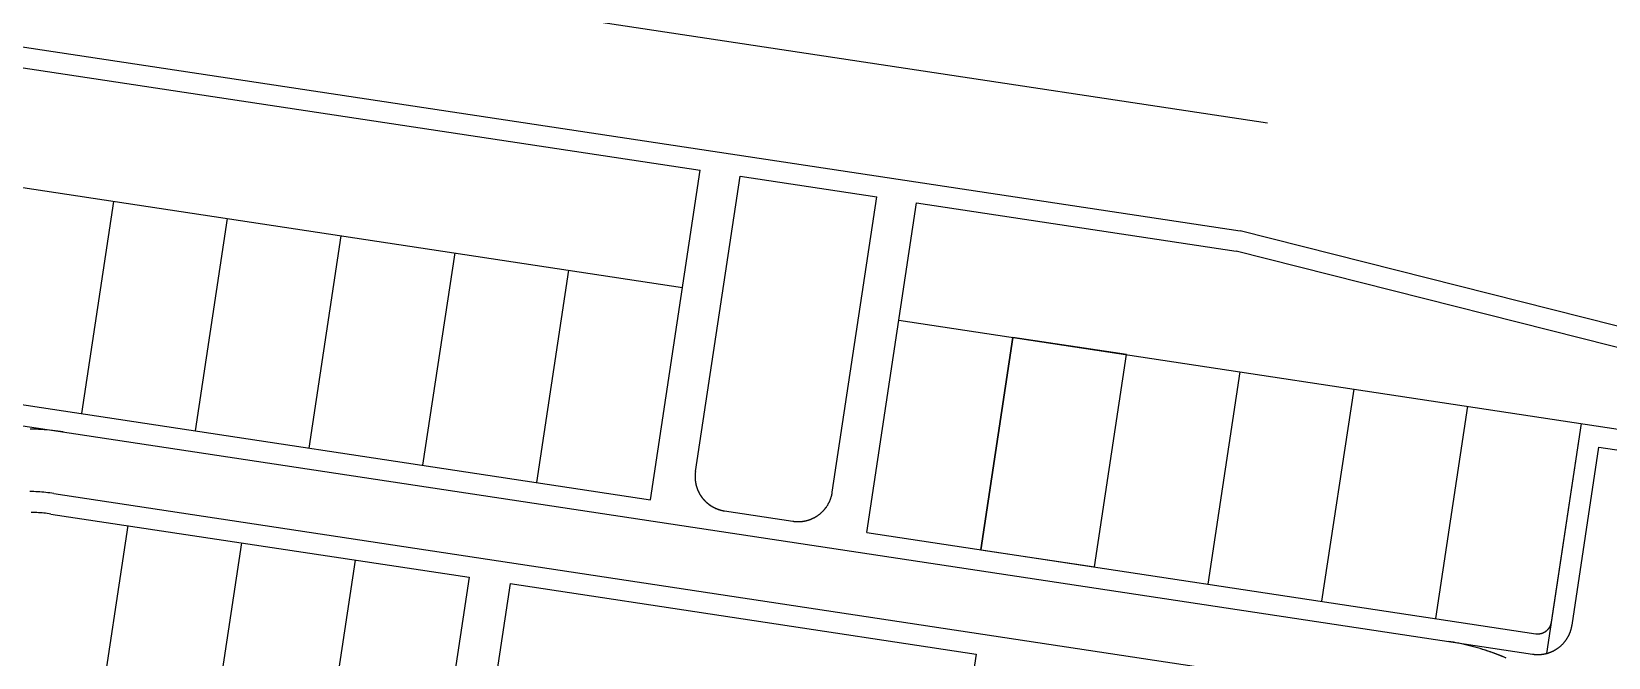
# Model space of a CAD drawing. Header units: metres. Extents: x 680594 to 684853, y 828874 to 830078.
# Drawn here: x 682401.2 to 682629.1, y 829700.8 to 829791.2 of the extents above; entities that cross this region are included whole.
import ezdxf

# ---------------------------------------------------------------- set-up
doc = ezdxf.new("R2010")
doc.units = ezdxf.units.M
doc.layers.add('PLOT_LINES', color=7, linetype='Continuous')

msp = doc.modelspace()

# ---------------------------------------------------------------- linework, layer by layer
at = {"layer": 'PLOT_LINES'}
for points in [[(680728.84, 830057.84), (682579.82, 829777.99)], [(680728.84, 830057.84), (682579.82, 829777.99)], [(682324.92, 829800.34), (682575.89, 829762.4)], [(682324.92, 829800.34), (682575.89, 829762.4)], [(682382.8, 829788.56), (682497.87, 829771.16)], [(682382.8, 829788.56), (682497.87, 829771.16)], [(682380.25, 829771.63), (682495.31, 829754.24)], [(682380.25, 829771.63), (682495.31, 829754.24)], [(682490.68, 829723.59), (682497.87, 829771.16)], [(682490.68, 829723.59), (682497.87, 829771.16)], [(682497.17, 829727.66), (682503.62, 829770.29)], [(682497.17, 829727.66), (682503.62, 829770.29)], [(682503.62, 829770.29), (682523.39, 829767.3)], [(682503.62, 829770.29), (682523.39, 829767.3)], [(682516.95, 829724.67), (682523.39, 829767.3)], [(682516.95, 829724.67), (682523.39, 829767.3)], [(682408.49, 829736.01), (682413.12, 829766.66)], [(682408.49, 829736.01), (682413.12, 829766.66)], [(682521.95, 829718.86), (682529.14, 829766.43)], [(682521.95, 829718.86), (682529.14, 829766.43)], [(682529.14, 829766.43), (682575.29, 829759.45)], [(682529.14, 829766.43), (682575.29, 829759.45)], [(682424.93, 829733.53), (682429.56, 829764.18)], [(682424.93, 829733.53), (682429.56, 829764.18)], [(682441.37, 829731.04), (682446, 829761.69)], [(682441.37, 829731.04), (682446, 829761.69)], [(682702.26, 829730.51), (682575.89, 829762.4)], [(682702.26, 829730.51), (682575.89, 829762.4)], [(682457.8, 829728.56), (682462.44, 829759.21)], [(682457.8, 829728.56), (682462.44, 829759.21)], [(682643.19, 829742.32), (682575.29, 829759.45)], [(682643.19, 829742.32), (682575.29, 829759.45)], [(682474.24, 829726.07), (682478.88, 829756.72)], [(682474.24, 829726.07), (682478.88, 829756.72)], [(682526.58, 829749.51), (682641.65, 829732.11)], [(682526.58, 829749.51), (682641.65, 829732.11)], [(682538.39, 829716.37), (682543.02, 829747.02)], [(682559.46, 829744.54), (682543.02, 829747.02), (682538.39, 829716.37), (682554.82, 829713.89), (682559.46, 829744.54)], [(682538.39, 829716.37), (682543.02, 829747.02)], [(682554.82, 829713.89), (682559.46, 829744.54)], [(682554.82, 829713.89), (682559.46, 829744.54)], [(682571.26, 829711.4), (682575.9, 829742.05)], [(682571.26, 829711.4), (682575.9, 829742.05)], [(682394.03, 829738.2), (682490.68, 829723.59)], [(682394.03, 829738.2), (682490.68, 829723.59)], [(682587.7, 829708.92), (682592.34, 829739.57)], [(682587.7, 829708.92), (682592.34, 829739.57)], [(682604.14, 829706.43), (682608.77, 829737.08)], [(682604.14, 829706.43), (682608.77, 829737.08)], [(682393.58, 829735.23), (682618.15, 829701.28)], [(682393.58, 829735.23), (682618.15, 829701.28)], [(682405.82, 829733.38), (682405.42, 829733.44), (682405.03, 829733.49), (682404.63, 829733.54), (682404.23, 829733.58), (682403.84, 829733.62), (682403.44, 829733.66), (682403.04, 829733.69), (682402.64, 829733.71), (682402.25, 829733.73), (682401.85, 829733.75), (682401.45, 829733.76), (682401.05, 829733.76)], [(682405.82, 829733.38), (682405.42, 829733.44), (682405.03, 829733.49), (682404.64, 829733.54), (682404.25, 829733.58), (682403.85, 829733.62), (682403.46, 829733.66), (682403.06, 829733.68), (682402.67, 829733.71), (682402.27, 829733.73), (682401.88, 829733.75), (682401.48, 829733.76), (682401.09, 829733.76)], [(682620.19, 829701.39), (682625.21, 829734.6)], [(682620.19, 829701.39), (682625.21, 829734.6)], [(682620.88, 829705.92), (682625.21, 829734.6)], [(682620.88, 829705.92), (682625.21, 829734.6)], [(682623.84, 829705.47), (682627.73, 829731.18)], [(682623.84, 829705.47), (682627.73, 829731.18)], [(682627.73, 829731.18), (682644.17, 829728.7)], [(682627.73, 829731.18), (682644.17, 829728.7)], [(682497.17, 829727.66), (682497.17, 829727.6), (682497.16, 829727.55), (682497.15, 829727.49), (682497.14, 829727.43), (682497.14, 829727.37), (682497.13, 829727.31), (682497.13, 829727.26), (682497.13, 829727.2), (682497.12, 829727.14), (682497.12, 829727.08), (682497.12, 829727.02), (682497.12, 829726.97), (682497.12, 829726.91), (682497.12, 829726.85), (682497.12, 829726.79), (682497.12, 829726.73), (682497.12, 829726.67), (682497.13, 829726.62), (682497.13, 829726.56), (682497.13, 829726.5), (682497.14, 829726.44), (682497.15, 829726.38), (682497.15, 829726.33), (682497.16, 829726.27), (682497.17, 829726.21), (682497.18, 829726.15), (682497.19, 829726.1), (682497.19, 829726.04), (682497.21, 829725.98), (682497.22, 829725.92), (682497.23, 829725.87), (682497.24, 829725.81), (682497.25, 829725.75), (682497.27, 829725.7), (682497.28, 829725.64), (682497.3, 829725.58), (682497.31, 829725.53), (682497.33, 829725.47), (682497.35, 829725.42), (682497.36, 829725.36), (682497.38, 829725.31), (682497.4, 829725.25), (682497.42, 829725.2), (682497.44, 829725.14), (682497.46, 829725.09), (682497.48, 829725.03), (682497.51, 829724.98), (682497.53, 829724.93), (682497.55, 829724.87), (682497.58, 829724.82), (682497.6, 829724.77), (682497.63, 829724.72), (682497.65, 829724.66), (682497.68, 829724.61), (682497.71, 829724.56), (682497.73, 829724.51), (682497.76, 829724.46), (682497.79, 829724.41), (682497.82, 829724.36), (682497.85, 829724.31), (682497.88, 829724.26), (682497.91, 829724.21), (682497.94, 829724.16), (682497.98, 829724.11), (682498.01, 829724.06), (682498.04, 829724.02), (682498.08, 829723.97), (682498.11, 829723.92), (682498.15, 829723.88), (682498.18, 829723.83), (682498.22, 829723.78), (682498.25, 829723.74), (682498.29, 829723.69), (682498.33, 829723.65), (682498.37, 829723.61), (682498.41, 829723.56), (682498.45, 829723.52), (682498.49, 829723.48), (682498.53, 829723.44), (682498.57, 829723.39), (682498.61, 829723.35), (682498.65, 829723.31), (682498.69, 829723.27), (682498.73, 829723.23), (682498.78, 829723.19), (682498.82, 829723.15), (682498.86, 829723.12), (682498.91, 829723.08), (682498.95, 829723.04), (682499, 829723.01), (682499.04, 829722.97), (682499.09, 829722.93), (682499.14, 829722.9), (682499.18, 829722.86), (682499.23, 829722.83), (682499.28, 829722.8), (682499.33, 829722.76), (682499.38, 829722.73), (682499.42, 829722.7), (682499.47, 829722.67), (682499.52, 829722.64), (682499.57, 829722.61), (682499.62, 829722.58), (682499.67, 829722.55), (682499.72, 829722.52), (682499.78, 829722.5), (682499.83, 829722.47), (682499.88, 829722.44), (682499.93, 829722.42), (682499.98, 829722.39), (682500.04, 829722.37), (682500.09, 829722.34), (682500.14, 829722.32), (682500.2, 829722.3), (682500.25, 829722.27), (682500.3, 829722.25), (682500.36, 829722.23), (682500.41, 829722.21), (682500.47, 829722.19), (682500.52, 829722.17), (682500.58, 829722.16), (682500.63, 829722.14), (682500.69, 829722.12), (682500.75, 829722.11), (682500.8, 829722.09), (682500.86, 829722.07), (682500.91, 829722.06), (682500.97, 829722.05), (682501.03, 829722.03), (682501.08, 829722.02), (682501.14, 829722.01), (682501.2, 829722), (682501.26, 829721.99), (682501.31, 829721.98), (682501.37, 829721.97)], [(682497.17, 829727.66), (682497.17, 829727.6), (682497.16, 829727.54), (682497.15, 829727.49), (682497.14, 829727.43), (682497.14, 829727.37), (682497.13, 829727.31), (682497.13, 829727.25), (682497.13, 829727.19), (682497.12, 829727.14), (682497.12, 829727.08), (682497.12, 829727.02), (682497.12, 829726.96), (682497.12, 829726.9), (682497.12, 829726.84), (682497.12, 829726.78), (682497.12, 829726.73), (682497.12, 829726.67), (682497.13, 829726.61), (682497.13, 829726.55), (682497.14, 829726.49), (682497.14, 829726.43), (682497.15, 829726.37), (682497.15, 829726.32), (682497.16, 829726.26), (682497.17, 829726.2), (682497.18, 829726.14), (682497.19, 829726.08), (682497.2, 829726.03), (682497.21, 829725.97), (682497.22, 829725.91), (682497.23, 829725.85), (682497.24, 829725.8), (682497.26, 829725.74), (682497.27, 829725.68), (682497.29, 829725.63), (682497.3, 829725.57), (682497.32, 829725.51), (682497.33, 829725.46), (682497.35, 829725.4), (682497.37, 829725.35), (682497.39, 829725.29), (682497.41, 829725.23), (682497.43, 829725.18), (682497.45, 829725.12), (682497.47, 829725.07), (682497.49, 829725.02), (682497.51, 829724.96), (682497.54, 829724.91), (682497.56, 829724.85), (682497.59, 829724.8), (682497.61, 829724.75), (682497.64, 829724.7), (682497.66, 829724.64), (682497.69, 829724.59), (682497.72, 829724.54), (682497.75, 829724.49), (682497.77, 829724.44), (682497.8, 829724.39), (682497.83, 829724.34), (682497.86, 829724.29), (682497.89, 829724.24), (682497.93, 829724.19), (682497.96, 829724.14), (682497.99, 829724.09), (682498.03, 829724.04), (682498.06, 829723.99), (682498.09, 829723.95), (682498.13, 829723.9), (682498.16, 829723.85), (682498.2, 829723.81), (682498.24, 829723.76), (682498.27, 829723.72), (682498.31, 829723.67), (682498.35, 829723.63), (682498.39, 829723.58), (682498.43, 829723.54), (682498.47, 829723.5), (682498.51, 829723.45), (682498.55, 829723.41), (682498.59, 829723.37), (682498.63, 829723.33), (682498.67, 829723.29), (682498.72, 829723.25), (682498.76, 829723.21), (682498.8, 829723.17), (682498.85, 829723.13), (682498.89, 829723.09), (682498.94, 829723.05), (682498.98, 829723.02), (682499.03, 829722.98), (682499.08, 829722.95), (682499.12, 829722.91), (682499.17, 829722.87), (682499.22, 829722.84), (682499.26, 829722.81), (682499.31, 829722.77), (682499.36, 829722.74), (682499.41, 829722.71), (682499.46, 829722.68), (682499.51, 829722.65), (682499.56, 829722.62), (682499.61, 829722.59), (682499.66, 829722.56), (682499.71, 829722.53), (682499.76, 829722.5), (682499.82, 829722.47), (682499.87, 829722.45), (682499.92, 829722.42), (682499.97, 829722.4), (682500.03, 829722.37), (682500.08, 829722.35), (682500.13, 829722.32), (682500.19, 829722.3), (682500.24, 829722.28), (682500.3, 829722.26), (682500.35, 829722.24), (682500.41, 829722.21), (682500.46, 829722.2), (682500.52, 829722.18), (682500.57, 829722.16), (682500.63, 829722.14), (682500.68, 829722.12), (682500.74, 829722.11), (682500.8, 829722.09), (682500.85, 829722.08), (682500.91, 829722.06), (682500.97, 829722.05), (682501.02, 829722.03), (682501.08, 829722.02), (682501.14, 829722.01), (682501.2, 829722), (682501.25, 829721.99), (682501.31, 829721.98), (682501.37, 829721.97)], [(682404.47, 829724.48), (682404.18, 829724.53), (682403.89, 829724.56), (682403.6, 829724.6), (682403.31, 829724.63), (682403.02, 829724.66), (682402.72, 829724.69), (682402.43, 829724.71), (682402.14, 829724.72), (682401.85, 829724.74), (682401.55, 829724.75), (682401.26, 829724.76), (682400.97, 829724.76)], [(682404.47, 829724.48), (682404.18, 829724.53), (682403.89, 829724.56), (682403.6, 829724.6), (682403.32, 829724.63), (682403.03, 829724.66), (682402.74, 829724.68), (682402.45, 829724.71), (682402.16, 829724.72), (682401.87, 829724.74), (682401.57, 829724.75), (682401.28, 829724.76), (682400.99, 829724.76)], [(682404.47, 829724.48), (682604.57, 829694.23)], [(682404.47, 829724.48), (682604.57, 829694.23)], [(682511.26, 829720.47), (682511.32, 829720.47), (682511.37, 829720.46), (682511.43, 829720.45), (682511.49, 829720.44), (682511.55, 829720.44), (682511.6, 829720.43), (682511.66, 829720.43), (682511.72, 829720.43), (682511.78, 829720.42), (682511.84, 829720.42), (682511.9, 829720.42), (682511.95, 829720.42), (682512.01, 829720.42), (682512.07, 829720.42), (682512.13, 829720.42), (682512.19, 829720.42), (682512.24, 829720.42), (682512.3, 829720.43), (682512.36, 829720.43), (682512.42, 829720.44), (682512.48, 829720.44), (682512.53, 829720.45), (682512.59, 829720.45), (682512.65, 829720.46), (682512.71, 829720.47), (682512.76, 829720.48), (682512.82, 829720.49), (682512.88, 829720.5), (682512.94, 829720.51), (682512.99, 829720.52), (682513.05, 829720.53), (682513.11, 829720.54), (682513.16, 829720.55), (682513.22, 829720.57), (682513.28, 829720.58), (682513.33, 829720.6), (682513.39, 829720.61), (682513.45, 829720.63), (682513.5, 829720.65), (682513.56, 829720.66), (682513.61, 829720.68), (682513.67, 829720.7), (682513.72, 829720.72), (682513.78, 829720.74), (682513.83, 829720.76), (682513.88, 829720.78), (682513.94, 829720.81), (682513.99, 829720.83), (682514.04, 829720.85), (682514.1, 829720.88), (682514.15, 829720.9), (682514.2, 829720.93), (682514.25, 829720.95), (682514.31, 829720.98), (682514.36, 829721.01), (682514.41, 829721.03), (682514.46, 829721.06), (682514.51, 829721.09), (682514.56, 829721.12), (682514.61, 829721.15), (682514.66, 829721.18), (682514.71, 829721.21), (682514.76, 829721.24), (682514.81, 829721.28), (682514.85, 829721.31), (682514.9, 829721.34), (682514.95, 829721.38), (682515, 829721.41), (682515.04, 829721.45), (682515.09, 829721.48), (682515.13, 829721.52), (682515.18, 829721.55), (682515.22, 829721.59), (682515.27, 829721.63), (682515.31, 829721.67), (682515.36, 829721.71), (682515.4, 829721.75), (682515.44, 829721.79), (682515.48, 829721.83), (682515.52, 829721.87), (682515.57, 829721.91), (682515.61, 829721.95), (682515.65, 829721.99), (682515.69, 829722.03), (682515.73, 829722.08), (682515.76, 829722.12), (682515.8, 829722.16), (682515.84, 829722.21), (682515.88, 829722.25), (682515.91, 829722.3), (682515.95, 829722.34), (682515.98, 829722.39), (682516.02, 829722.44), (682516.05, 829722.48), (682516.09, 829722.53), (682516.12, 829722.58), (682516.15, 829722.63), (682516.19, 829722.68), (682516.22, 829722.72), (682516.25, 829722.77), (682516.28, 829722.82), (682516.31, 829722.87), (682516.34, 829722.92), (682516.37, 829722.97), (682516.4, 829723.02), (682516.42, 829723.08), (682516.45, 829723.13), (682516.48, 829723.18), (682516.5, 829723.23), (682516.53, 829723.28), (682516.55, 829723.34), (682516.58, 829723.39), (682516.6, 829723.44), (682516.62, 829723.5), (682516.64, 829723.55), (682516.67, 829723.6), (682516.69, 829723.66), (682516.71, 829723.71), (682516.73, 829723.77), (682516.74, 829723.82), (682516.76, 829723.88), (682516.78, 829723.93), (682516.8, 829723.99), (682516.81, 829724.05), (682516.83, 829724.1), (682516.84, 829724.16), (682516.86, 829724.21), (682516.87, 829724.27), (682516.89, 829724.33), (682516.9, 829724.38), (682516.91, 829724.44), (682516.92, 829724.5), (682516.93, 829724.56), (682516.94, 829724.61), (682516.95, 829724.67)], [(682511.26, 829720.47), (682511.32, 829720.47), (682511.37, 829720.46), (682511.43, 829720.45), (682511.49, 829720.44), (682511.55, 829720.44), (682511.6, 829720.43), (682511.66, 829720.43), (682511.72, 829720.43), (682511.78, 829720.42), (682511.84, 829720.42), (682511.9, 829720.42), (682511.95, 829720.42), (682512.01, 829720.42), (682512.07, 829720.42), (682512.13, 829720.42), (682512.19, 829720.42), (682512.24, 829720.42), (682512.3, 829720.43), (682512.36, 829720.43), (682512.42, 829720.44), (682512.48, 829720.44), (682512.53, 829720.45), (682512.59, 829720.45), (682512.65, 829720.46), (682512.71, 829720.47), (682512.76, 829720.48), (682512.82, 829720.49), (682512.88, 829720.5), (682512.94, 829720.51), (682512.99, 829720.52), (682513.05, 829720.53), (682513.11, 829720.54), (682513.16, 829720.55), (682513.22, 829720.57), (682513.28, 829720.58), (682513.33, 829720.6), (682513.39, 829720.61), (682513.45, 829720.63), (682513.5, 829720.65), (682513.56, 829720.66), (682513.61, 829720.68), (682513.67, 829720.7), (682513.72, 829720.72), (682513.78, 829720.74), (682513.83, 829720.76), (682513.88, 829720.78), (682513.94, 829720.81), (682513.99, 829720.83), (682514.04, 829720.85), (682514.1, 829720.88), (682514.15, 829720.9), (682514.2, 829720.93), (682514.25, 829720.95), (682514.31, 829720.98), (682514.36, 829721.01), (682514.41, 829721.03), (682514.46, 829721.06), (682514.51, 829721.09), (682514.56, 829721.12), (682514.61, 829721.15), (682514.66, 829721.18), (682514.71, 829721.21), (682514.76, 829721.24), (682514.81, 829721.28), (682514.85, 829721.31), (682514.9, 829721.34), (682514.95, 829721.38), (682515, 829721.41), (682515.04, 829721.45), (682515.09, 829721.48), (682515.13, 829721.52), (682515.18, 829721.55), (682515.22, 829721.59), (682515.27, 829721.63), (682515.31, 829721.67), (682515.36, 829721.71), (682515.4, 829721.75), (682515.44, 829721.79), (682515.48, 829721.83), (682515.52, 829721.87), (682515.57, 829721.91), (682515.61, 829721.95), (682515.65, 829721.99), (682515.69, 829722.03), (682515.73, 829722.08), (682515.76, 829722.12), (682515.8, 829722.16), (682515.84, 829722.21), (682515.88, 829722.25), (682515.91, 829722.3), (682515.95, 829722.34), (682515.98, 829722.39), (682516.02, 829722.44), (682516.05, 829722.48), (682516.09, 829722.53), (682516.12, 829722.58), (682516.15, 829722.63), (682516.19, 829722.68), (682516.22, 829722.72), (682516.25, 829722.77), (682516.28, 829722.82), (682516.31, 829722.87), (682516.34, 829722.92), (682516.37, 829722.97), (682516.4, 829723.02), (682516.42, 829723.08), (682516.45, 829723.13), (682516.48, 829723.18), (682516.5, 829723.23), (682516.53, 829723.28), (682516.55, 829723.34), (682516.58, 829723.39), (682516.6, 829723.44), (682516.62, 829723.5), (682516.64, 829723.55), (682516.67, 829723.6), (682516.69, 829723.66), (682516.71, 829723.71), (682516.73, 829723.77), (682516.74, 829723.82), (682516.76, 829723.88), (682516.78, 829723.93), (682516.8, 829723.99), (682516.81, 829724.05), (682516.83, 829724.1), (682516.84, 829724.16), (682516.86, 829724.21), (682516.87, 829724.27), (682516.89, 829724.33), (682516.9, 829724.38), (682516.91, 829724.44), (682516.92, 829724.5), (682516.93, 829724.56), (682516.94, 829724.61), (682516.95, 829724.67)], [(682404.02, 829721.52), (682403.77, 829721.55), (682403.51, 829721.59), (682403.25, 829721.62), (682403, 829721.65), (682402.74, 829721.67), (682402.48, 829721.69), (682402.23, 829721.71), (682401.97, 829721.73), (682401.71, 829721.74), (682401.45, 829721.75), (682401.2, 829721.76)], [(682404.02, 829721.52), (682403.77, 829721.55), (682403.51, 829721.59), (682403.26, 829721.62), (682403.01, 829721.65), (682402.75, 829721.67), (682402.5, 829721.69), (682402.24, 829721.71), (682401.99, 829721.73), (682401.73, 829721.74), (682401.47, 829721.75), (682401.22, 829721.76)], [(682501.37, 829721.97), (682511.26, 829720.47)], [(682501.37, 829721.97), (682511.26, 829720.47)], [(682404.02, 829721.52), (682464.46, 829712.38)], [(682404.02, 829721.52), (682464.46, 829712.38)], [(682415.15, 829719.84), (682406.57, 829663.09)], [(682415.15, 829719.84), (682406.57, 829663.09)], [(682431.58, 829717.35), (682423, 829660.6)], [(682431.58, 829717.35), (682423, 829660.6)], [(682521.95, 829718.86), (682618.6, 829704.24)], [(682521.95, 829718.86), (682618.6, 829704.24)], [(682448.02, 829714.86), (682439.44, 829658.12)], [(682448.02, 829714.86), (682439.44, 829658.12)], [(682464.46, 829712.38), (682455.88, 829655.63)], [(682464.46, 829712.38), (682455.88, 829655.63)], [(682470.39, 829711.48), (682461.81, 829654.74)], [(682470.39, 829711.48), (682461.81, 829654.74)], [(682470.39, 829711.48), (682537.75, 829701.3)], [(682470.39, 829711.48), (682537.75, 829701.3)], [(682618.6, 829704.24), (682618.62, 829704.24), (682618.65, 829704.24), (682618.67, 829704.24), (682618.69, 829704.23), (682618.72, 829704.23), (682618.74, 829704.23), (682618.76, 829704.23), (682618.79, 829704.23), (682618.81, 829704.22), (682618.83, 829704.22), (682618.86, 829704.22), (682618.88, 829704.22), (682618.9, 829704.22), (682618.93, 829704.22), (682618.95, 829704.22), (682618.97, 829704.22), (682618.99, 829704.22), (682619.02, 829704.23), (682619.04, 829704.23), (682619.06, 829704.23), (682619.09, 829704.23), (682619.11, 829704.23), (682619.13, 829704.24), (682619.16, 829704.24), (682619.18, 829704.24), (682619.2, 829704.25), (682619.23, 829704.25), (682619.25, 829704.25), (682619.27, 829704.26), (682619.29, 829704.26), (682619.32, 829704.27), (682619.34, 829704.27), (682619.36, 829704.28), (682619.39, 829704.28), (682619.41, 829704.29), (682619.43, 829704.29), (682619.45, 829704.3), (682619.48, 829704.31), (682619.5, 829704.31), (682619.52, 829704.32), (682619.54, 829704.33), (682619.56, 829704.34), (682619.59, 829704.34), (682619.61, 829704.35), (682619.63, 829704.36), (682619.65, 829704.37), (682619.67, 829704.38), (682619.69, 829704.39), (682619.72, 829704.4), (682619.74, 829704.41), (682619.76, 829704.42), (682619.78, 829704.43), (682619.8, 829704.44), (682619.82, 829704.45), (682619.84, 829704.46), (682619.86, 829704.47), (682619.88, 829704.48), (682619.9, 829704.49), (682619.92, 829704.5), (682619.94, 829704.52), (682619.96, 829704.53), (682619.98, 829704.54), (682620, 829704.55), (682620.02, 829704.57), (682620.04, 829704.58), (682620.06, 829704.59), (682620.08, 829704.61), (682620.1, 829704.62), (682620.11, 829704.63), (682620.13, 829704.65), (682620.15, 829704.66), (682620.17, 829704.68), (682620.19, 829704.69), (682620.2, 829704.71), (682620.22, 829704.72), (682620.24, 829704.74), (682620.26, 829704.75), (682620.27, 829704.77), (682620.29, 829704.79), (682620.31, 829704.8), (682620.32, 829704.82), (682620.34, 829704.83), (682620.36, 829704.85), (682620.37, 829704.87), (682620.39, 829704.89), (682620.4, 829704.9), (682620.42, 829704.92), (682620.43, 829704.94), (682620.45, 829704.96), (682620.46, 829704.97), (682620.48, 829704.99), (682620.49, 829705.01), (682620.51, 829705.03), (682620.52, 829705.05), (682620.53, 829705.07), (682620.55, 829705.09), (682620.56, 829705.11), (682620.57, 829705.13), (682620.58, 829705.14), (682620.6, 829705.16), (682620.61, 829705.18), (682620.62, 829705.2), (682620.63, 829705.22), (682620.64, 829705.24), (682620.66, 829705.26), (682620.67, 829705.29), (682620.68, 829705.31), (682620.69, 829705.33), (682620.7, 829705.35), (682620.71, 829705.37), (682620.72, 829705.39), (682620.73, 829705.41), (682620.74, 829705.43), (682620.75, 829705.45), (682620.75, 829705.48), (682620.76, 829705.5), (682620.77, 829705.52), (682620.78, 829705.54), (682620.79, 829705.56), (682620.8, 829705.58), (682620.8, 829705.61), (682620.81, 829705.63), (682620.82, 829705.65), (682620.82, 829705.67), (682620.83, 829705.7), (682620.83, 829705.72), (682620.84, 829705.74), (682620.85, 829705.76), (682620.85, 829705.79), (682620.86, 829705.81), (682620.86, 829705.83), (682620.87, 829705.85), (682620.87, 829705.88), (682620.87, 829705.9), (682620.88, 829705.92)], [(682618.6, 829704.24), (682618.62, 829704.24), (682618.65, 829704.24), (682618.67, 829704.24), (682618.69, 829704.23), (682618.72, 829704.23), (682618.74, 829704.23), (682618.76, 829704.23), (682618.79, 829704.23), (682618.81, 829704.22), (682618.83, 829704.22), (682618.86, 829704.22), (682618.88, 829704.22), (682618.9, 829704.22), (682618.93, 829704.22), (682618.95, 829704.22), (682618.97, 829704.22), (682618.99, 829704.22), (682619.02, 829704.23), (682619.04, 829704.23), (682619.06, 829704.23), (682619.09, 829704.23), (682619.11, 829704.23), (682619.13, 829704.24), (682619.16, 829704.24), (682619.18, 829704.24), (682619.2, 829704.25), (682619.23, 829704.25), (682619.25, 829704.25), (682619.27, 829704.26), (682619.29, 829704.26), (682619.32, 829704.27), (682619.34, 829704.27), (682619.36, 829704.28), (682619.39, 829704.28), (682619.41, 829704.29), (682619.43, 829704.29), (682619.45, 829704.3), (682619.48, 829704.31), (682619.5, 829704.31), (682619.52, 829704.32), (682619.54, 829704.33), (682619.56, 829704.34), (682619.59, 829704.34), (682619.61, 829704.35), (682619.63, 829704.36), (682619.65, 829704.37), (682619.67, 829704.38), (682619.69, 829704.39), (682619.72, 829704.4), (682619.74, 829704.41), (682619.76, 829704.42), (682619.78, 829704.43), (682619.8, 829704.44), (682619.82, 829704.45), (682619.84, 829704.46), (682619.86, 829704.47), (682619.88, 829704.48), (682619.9, 829704.49), (682619.92, 829704.5), (682619.94, 829704.52), (682619.96, 829704.53), (682619.98, 829704.54), (682620, 829704.55), (682620.02, 829704.57), (682620.04, 829704.58), (682620.06, 829704.59), (682620.08, 829704.61), (682620.1, 829704.62), (682620.11, 829704.63), (682620.13, 829704.65), (682620.15, 829704.66), (682620.17, 829704.68), (682620.19, 829704.69), (682620.2, 829704.71), (682620.22, 829704.72), (682620.24, 829704.74), (682620.26, 829704.75), (682620.27, 829704.77), (682620.29, 829704.79), (682620.31, 829704.8), (682620.32, 829704.82), (682620.34, 829704.83), (682620.36, 829704.85), (682620.37, 829704.87), (682620.39, 829704.89), (682620.4, 829704.9), (682620.42, 829704.92), (682620.43, 829704.94), (682620.45, 829704.96), (682620.46, 829704.97), (682620.48, 829704.99), (682620.49, 829705.01), (682620.51, 829705.03), (682620.52, 829705.05), (682620.53, 829705.07), (682620.55, 829705.09), (682620.56, 829705.11), (682620.57, 829705.13), (682620.58, 829705.14), (682620.6, 829705.16), (682620.61, 829705.18), (682620.62, 829705.2), (682620.63, 829705.22), (682620.64, 829705.24), (682620.66, 829705.26), (682620.67, 829705.29), (682620.68, 829705.31), (682620.69, 829705.33), (682620.7, 829705.35), (682620.71, 829705.37), (682620.72, 829705.39), (682620.73, 829705.41), (682620.74, 829705.43), (682620.75, 829705.45), (682620.75, 829705.48), (682620.76, 829705.5), (682620.77, 829705.52), (682620.78, 829705.54), (682620.79, 829705.56), (682620.8, 829705.58), (682620.8, 829705.61), (682620.81, 829705.63), (682620.82, 829705.65), (682620.82, 829705.67), (682620.83, 829705.7), (682620.83, 829705.72), (682620.84, 829705.74), (682620.85, 829705.76), (682620.85, 829705.79), (682620.86, 829705.81), (682620.86, 829705.83), (682620.87, 829705.85), (682620.87, 829705.88), (682620.87, 829705.9), (682620.88, 829705.92)], [(682618.15, 829701.28), (682618.21, 829701.27), (682618.27, 829701.26), (682618.32, 829701.26), (682618.38, 829701.25), (682618.44, 829701.24), (682618.5, 829701.24), (682618.56, 829701.23), (682618.61, 829701.23), (682618.67, 829701.23), (682618.73, 829701.23), (682618.79, 829701.22), (682618.85, 829701.22), (682618.91, 829701.22), (682618.96, 829701.22), (682619.02, 829701.22), (682619.08, 829701.23), (682619.14, 829701.23), (682619.2, 829701.23), (682619.25, 829701.23), (682619.31, 829701.24), (682619.37, 829701.24), (682619.43, 829701.25), (682619.49, 829701.26), (682619.54, 829701.26), (682619.6, 829701.27), (682619.66, 829701.28), (682619.72, 829701.29), (682619.77, 829701.3), (682619.83, 829701.31), (682619.89, 829701.32), (682619.94, 829701.33), (682620, 829701.35), (682620.06, 829701.36), (682620.11, 829701.37), (682620.17, 829701.39), (682620.23, 829701.4), (682620.28, 829701.42), (682620.34, 829701.43), (682620.39, 829701.45), (682620.45, 829701.47), (682620.51, 829701.49), (682620.56, 829701.51), (682620.62, 829701.53), (682620.67, 829701.55), (682620.72, 829701.57), (682620.78, 829701.59), (682620.83, 829701.61), (682620.89, 829701.63), (682620.94, 829701.66), (682620.99, 829701.68), (682621.04, 829701.71), (682621.1, 829701.73), (682621.15, 829701.76), (682621.2, 829701.78), (682621.25, 829701.81), (682621.3, 829701.84), (682621.35, 829701.87), (682621.4, 829701.9), (682621.45, 829701.92), (682621.5, 829701.95), (682621.55, 829701.99), (682621.6, 829702.02), (682621.65, 829702.05), (682621.7, 829702.08), (682621.75, 829702.11), (682621.8, 829702.15), (682621.84, 829702.18), (682621.89, 829702.22), (682621.94, 829702.25), (682621.98, 829702.29), (682622.03, 829702.32), (682622.07, 829702.36), (682622.12, 829702.4), (682622.16, 829702.43), (682622.21, 829702.47), (682622.25, 829702.51), (682622.29, 829702.55), (682622.34, 829702.59), (682622.38, 829702.63), (682622.42, 829702.67), (682622.46, 829702.71), (682622.5, 829702.75), (682622.54, 829702.8), (682622.58, 829702.84), (682622.62, 829702.88), (682622.66, 829702.92), (682622.7, 829702.97), (682622.73, 829703.01), (682622.77, 829703.06), (682622.81, 829703.1), (682622.84, 829703.15), (682622.88, 829703.19), (682622.91, 829703.24), (682622.95, 829703.29), (682622.98, 829703.34), (682623.02, 829703.38), (682623.05, 829703.43), (682623.08, 829703.48), (682623.11, 829703.53), (682623.14, 829703.58), (682623.17, 829703.63), (682623.2, 829703.68), (682623.23, 829703.73), (682623.26, 829703.78), (682623.29, 829703.83), (682623.32, 829703.88), (682623.34, 829703.93), (682623.37, 829703.98), (682623.4, 829704.04), (682623.42, 829704.09), (682623.45, 829704.14), (682623.47, 829704.19), (682623.49, 829704.25), (682623.52, 829704.3), (682623.54, 829704.35), (682623.56, 829704.41), (682623.58, 829704.46), (682623.6, 829704.52), (682623.62, 829704.57), (682623.64, 829704.63), (682623.66, 829704.68), (682623.67, 829704.74), (682623.69, 829704.79), (682623.71, 829704.85), (682623.72, 829704.91), (682623.74, 829704.96), (682623.75, 829705.02), (682623.77, 829705.08), (682623.78, 829705.13), (682623.79, 829705.19), (682623.8, 829705.25), (682623.81, 829705.3), (682623.82, 829705.36), (682623.83, 829705.42), (682623.84, 829705.47)], [(682618.15, 829701.28), (682618.21, 829701.27), (682618.27, 829701.26), (682618.32, 829701.26), (682618.38, 829701.25), (682618.44, 829701.24), (682618.5, 829701.24), (682618.56, 829701.23), (682618.61, 829701.23), (682618.67, 829701.23), (682618.73, 829701.23), (682618.79, 829701.22), (682618.85, 829701.22), (682618.91, 829701.22), (682618.96, 829701.22), (682619.02, 829701.22), (682619.08, 829701.23), (682619.14, 829701.23), (682619.2, 829701.23), (682619.25, 829701.23), (682619.31, 829701.24), (682619.37, 829701.24), (682619.43, 829701.25), (682619.49, 829701.26), (682619.54, 829701.26), (682619.6, 829701.27), (682619.66, 829701.28), (682619.72, 829701.29), (682619.77, 829701.3), (682619.83, 829701.31), (682619.89, 829701.32), (682619.94, 829701.33), (682620, 829701.35), (682620.06, 829701.36), (682620.11, 829701.37), (682620.17, 829701.39), (682620.23, 829701.4), (682620.28, 829701.42), (682620.34, 829701.43), (682620.39, 829701.45), (682620.45, 829701.47), (682620.51, 829701.49), (682620.56, 829701.51), (682620.62, 829701.53), (682620.67, 829701.55), (682620.72, 829701.57), (682620.78, 829701.59), (682620.83, 829701.61), (682620.89, 829701.63), (682620.94, 829701.66), (682620.99, 829701.68), (682621.04, 829701.71), (682621.1, 829701.73), (682621.15, 829701.76), (682621.2, 829701.78), (682621.25, 829701.81), (682621.3, 829701.84), (682621.35, 829701.87), (682621.4, 829701.9), (682621.45, 829701.92), (682621.5, 829701.95), (682621.55, 829701.99), (682621.6, 829702.02), (682621.65, 829702.05), (682621.7, 829702.08), (682621.75, 829702.11), (682621.8, 829702.15), (682621.84, 829702.18), (682621.89, 829702.22), (682621.94, 829702.25), (682621.98, 829702.29), (682622.03, 829702.32), (682622.07, 829702.36), (682622.12, 829702.4), (682622.16, 829702.43), (682622.21, 829702.47), (682622.25, 829702.51), (682622.29, 829702.55), (682622.34, 829702.59), (682622.38, 829702.63), (682622.42, 829702.67), (682622.46, 829702.71), (682622.5, 829702.75), (682622.54, 829702.8), (682622.58, 829702.84), (682622.62, 829702.88), (682622.66, 829702.92), (682622.7, 829702.97), (682622.73, 829703.01), (682622.77, 829703.06), (682622.81, 829703.1), (682622.84, 829703.15), (682622.88, 829703.19), (682622.91, 829703.24), (682622.95, 829703.29), (682622.98, 829703.34), (682623.02, 829703.38), (682623.05, 829703.43), (682623.08, 829703.48), (682623.11, 829703.53), (682623.14, 829703.58), (682623.17, 829703.63), (682623.2, 829703.68), (682623.23, 829703.73), (682623.26, 829703.78), (682623.29, 829703.83), (682623.32, 829703.88), (682623.34, 829703.93), (682623.37, 829703.98), (682623.4, 829704.04), (682623.42, 829704.09), (682623.45, 829704.14), (682623.47, 829704.19), (682623.49, 829704.25), (682623.52, 829704.3), (682623.54, 829704.35), (682623.56, 829704.41), (682623.58, 829704.46), (682623.6, 829704.52), (682623.62, 829704.57), (682623.64, 829704.63), (682623.66, 829704.68), (682623.67, 829704.74), (682623.69, 829704.79), (682623.71, 829704.85), (682623.72, 829704.91), (682623.74, 829704.96), (682623.75, 829705.02), (682623.77, 829705.08), (682623.78, 829705.13), (682623.79, 829705.19), (682623.8, 829705.25), (682623.81, 829705.3), (682623.82, 829705.36), (682623.83, 829705.42), (682623.84, 829705.47)], [(682537.75, 829701.3), (682529.17, 829644.55)], [(682537.75, 829701.3), (682529.17, 829644.55)], [(682614.26, 829700.75), (682613.9, 829700.9), (682613.53, 829701.05), (682613.16, 829701.2), (682612.79, 829701.34), (682612.42, 829701.47), (682612.05, 829701.61), (682611.68, 829701.74), (682611.3, 829701.86), (682610.92, 829701.98), (682610.55, 829702.09), (682610.17, 829702.2), (682609.78, 829702.31), (682609.4, 829702.41), (682609.02, 829702.51), (682608.63, 829702.6), (682608.25, 829702.69), (682607.86, 829702.78), (682607.47, 829702.86), (682607.09, 829702.93), (682606.7, 829703), (682606.31, 829703.07), (682605.92, 829703.13)], [(682614.32, 829700.72), (682613.96, 829700.88), (682613.59, 829701.03), (682613.22, 829701.18), (682612.84, 829701.32), (682612.47, 829701.46), (682612.1, 829701.59), (682611.72, 829701.72), (682611.34, 829701.85), (682610.96, 829701.97), (682610.58, 829702.08), (682610.2, 829702.2), (682609.81, 829702.3), (682609.43, 829702.41), (682609.04, 829702.5), (682608.65, 829702.6), (682608.27, 829702.69), (682607.88, 829702.77), (682607.49, 829702.85), (682607.1, 829702.93), (682606.7, 829703), (682606.31, 829703.07), (682605.92, 829703.13)]]:
    msp.add_lwpolyline(points, dxfattribs=at)

doc.saveas('drawing.dxf')
